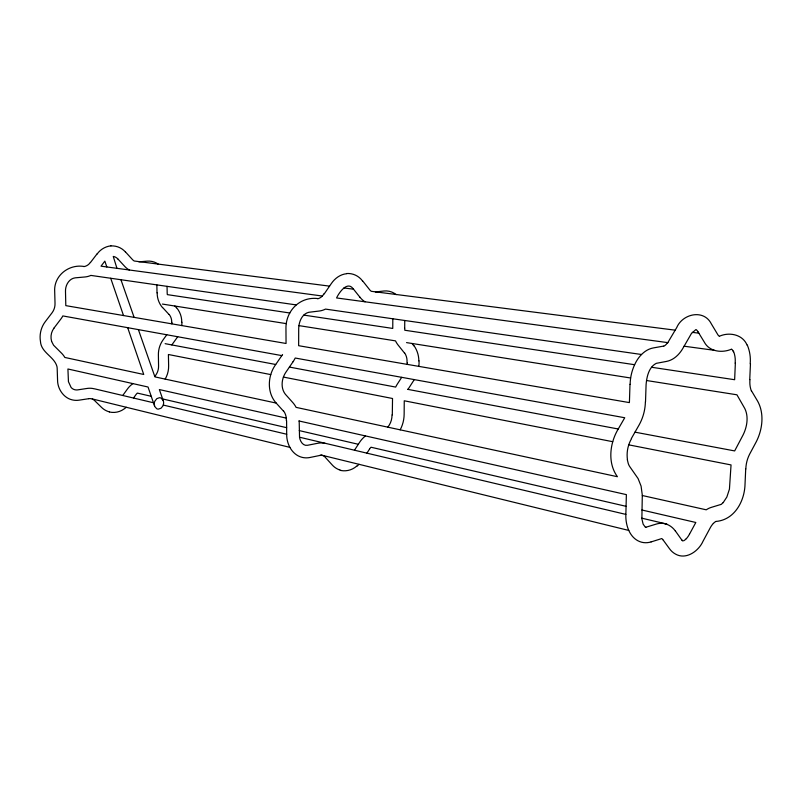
<?xml version="1.0" encoding="UTF-8"?>
<svg xmlns="http://www.w3.org/2000/svg" width="802" height="802" viewBox="0 0 802 802"><rect width="100%" height="100%" fill="white"/><g stroke="black" fill="none" stroke-linecap="round" stroke-linejoin="round"><path stroke-width="1.2" d="M392.81 318.775L392.759 328.439L303.808 315.096M404.699 328.088L404.749 320.499M407.276 362.514L407.175 364.369M629.45 401.301L629.991 384.308M645.51 401.862L646.081 384.83C646.683 377.09 648.698 367.186 656.257 363.346L666.482 361.421C673.79 360.028 679.474 354.364 683.023 348.088L691.414 333.532L695.765 329.662M629.45 401.381L629.39 402.604L298.645 345.692L298.695 328.88C298.715 322.284 301.773 313.903 308.89 312.279L319.186 311.036A19.258 19.258 0 0 0 325.482 309.101L641.53 354.504M392.308 414.885L392.529 398.494L283.397 377.07M735.354 363.206L734.642 379.717L651.565 367.256M745.71 468.969L745.018 484.408C744.547 501.14 734.602 519.806 716.106 521.43L715.935 521.49M749.74 379.617L750.461 363.807M171.849 323.878L171.889 322.414M418.814 366.374L418.975 364.73A33.674 33.674 0 0 0 419.055 362.604L419.025 360.87M400.178 429.832L401.381 427.346A33.814 33.814 0 0 0 404.148 414.173L404.248 400.789L612.728 441.702M689.54 534.092L695.815 522.483L641.891 509.992M631.344 438.544L639.204 424.789A49.784 49.784 0 0 0 645.389 401.862M414.283 379.607L407.977 389.401M366.895 453.19L369.481 449.18M354.454 450.253L359.386 442.644A26.396 26.396 0 0 1 365.491 435.917M401.712 377.331L397.521 383.787A30.075 30.075 0 0 0 395.677 387.085L289.412 367.075M177.713 336.74L171.828 344.93M293.071 361.712L285.662 372.559C281.532 378.835 280.489 388.098 285.362 394.253L292.85 402.634A22.927 22.927 0 0 1 296.088 407.366L617.44 476.719C607.685 463.416 609.66 444.488 617.289 430.654L624.738 417.742L295.216 358.033A31.178 31.178 0 0 1 293.071 361.712M282.565 354.534L275.126 365.351C267.678 376.258 266.926 392.479 275.898 402.754L283.437 411.095M324.229 293.903L331.356 283.527C334.825 278.394 340.319 274.334 346.604 273.713M133.513 398.033L135.779 394.885A12.772 12.772 0 0 1 137.343 393.08L151.227 396.298M122.746 395.486L127.458 388.99A22.085 22.085 0 0 1 132.952 383.607M166.776 334.765L163.017 339.958A24.962 24.962 0 0 0 158.395 355.146L158.565 365.943A15.178 15.178 0 0 1 155.788 375.125A12.702 12.702 0 0 1 154.746 376.369M667.535 343.076L676.748 327.537C682.562 313.722 703.835 308.83 711.354 323.898L717.62 334.344A6.015 6.015 0 0 0 718.973 336.038M667.876 342.634L336.589 297.953C338.564 293.472 346.995 280.59 353.04 288.59L359.948 297.241M53.965 328.118L60.752 319.166A24.431 24.431 0 0 0 62.837 315.928L281.823 355.607M90.446 262.525L97.042 253.903M723.173 502.633L726.853 497.029L729.439 489.13L731.043 464.929L628.658 444.829M713.339 523.425L713.108 523.676A21.804 21.804 0 0 0 710.111 528.067L703.003 541.28C698.843 550.653 687.354 559.104 677.349 554.974A18.065 18.065 0 0 1 669.429 548.618L662.843 539.596M720.627 504.538L711.284 507.385A19.228 19.228 0 0 0 706.251 509.811L642.302 495.516M651.124 541.911L661.189 538.743M646.171 527.155L656.267 524.087A16.932 16.932 0 0 1 665.079 523.726M320.118 455.406L309.993 457.481A17.834 17.834 0 0 1 302.083 457.351C291.988 454.824 286.514 443.947 286.685 434.143L286.595 420.649M731.494 349.181C722.141 353.231 709.329 351.807 704.266 342.043L697.93 331.657M663.605 346.103L653.359 347.918C645.871 349.261 640.026 354.985 636.337 361.371A48.882 48.882 0 0 0 630.131 384.308M719.434 336.238C729.359 331.757 742.762 334.484 747.083 345.141M88.741 398.694L79.107 400.158A17.885 17.885 0 0 1 72.08 399.837C63.719 397.952 57.503 388.9 57.564 380.148L57.193 368.79A14.085 14.085 0 0 0 56.902 366.334C54.105 356.479 41.072 352.579 40.461 341.401C39.278 334.544 41.032 327.226 45.263 321.692L52.09 312.76A14.947 14.947 0 0 0 55.017 303.216L54.696 291.647C53.594 275.908 68.561 263.938 83.899 266.464M317.712 298.544C299.417 296.449 285.452 311.366 285.963 328.95L286.053 343.477L65.804 305.632L65.493 291.417C65.233 285.542 68.862 278.635 75.167 277.843L84.942 276.971A18.566 18.566 0 0 0 90.867 275.407L296.118 304.89M375.386 291.968L383.947 290.996A16.662 16.662 0 0 1 396.208 294.635M138.886 261.843L147.267 261.141A16.752 16.752 0 0 1 158.535 264.359M329.562 286.134L134.245 261.011A8.301 8.301 0 0 1 132.33 259.427L125.533 251.998M343.928 287.968L353.522 289.181M675.234 330.173L371.346 291.316A7.679 7.679 0 0 1 369.542 289.612L362.664 280.921M692.306 332.349L698.863 333.181M322.434 296.038L101.022 266.174L104.841 261.141L106.836 266.966M684.096 346.203L714.251 350.294M289.803 312.991L167.337 294.625A14.727 14.727 0 0 1 167.177 292.69L167.047 286.354M634.593 364.709L404.799 330.244L404.699 328.178M162.425 304.068L286.344 323.637M298.925 325.622L395.506 340.87A22.225 22.225 0 0 0 398.123 345.071L404.579 353.151M406.554 342.614L630.583 377.993M646.492 380.509L736.938 394.795L744.817 408.559C748.817 416.799 747.033 426.915 743.133 434.854L734.662 450.924L634.994 432.158M165.132 343.667L275.718 364.489M407.546 389.321L618.242 429M270.765 374.594L168.41 354.504L168.631 365.752A25.363 25.363 0 0 1 165.162 379.105M276.269 403.085L154.926 376.89L138.395 329.622M286.414 418.143L159.357 389.561L163.277 400.749A6.276 6.276 0 0 1 163.608 402.684A7.108 7.108 0 0 1 162.846 406.033L160.981 408.258L158.305 409.13A3.699 3.699 0 0 1 156.711 408.709L154.736 406.484L148.039 387.015L67.919 368.99L68.441 381.662L71.097 387.456A7.288 7.288 0 0 0 77.563 389.902L87.197 388.429A17.564 17.564 0 0 1 93.784 388.699L94.145 388.8A3.589 3.589 0 0 1 94.816 388.89L153.433 402.744M298.895 420.95L626.372 494.623L625.881 513.881C625.229 525.009 629.76 539.104 641.74 542.252A17.313 17.313 0 0 0 651.124 541.891M162.646 398.945L286.635 427.677M299.246 430.594L358.324 444.288M626.121 506.333L370.965 447.215A16.501 16.501 0 0 0 369.481 449.18M163.247 405.06L286.705 434.243M299.186 421.02L299.537 437.22L625.871 514.403M641.811 518.172L666.131 523.917A2.627 2.627 0 0 1 667.104 524.388M665.079 523.756L666.652 524.217A18.286 18.286 0 0 1 675.364 531.044M92.32 398.945L289.873 447.366M321.071 455.015L628.768 530.433M340.8 470.223L339.376 469.792M109.363 411.857L108.069 411.466A17.283 17.283 0 0 1 101.593 407.426L94.676 400.649A6.967 6.967 0 0 0 88.741 398.654M645.309 527.195L643.124 524.117L641.871 518.834L642.302 495.165L641.079 486.102L638.091 478.573L629.73 466.584A12.381 12.381 0 0 1 628.227 463.396L627.344 459.807M117.854 258.926L124.671 266.334A18.737 18.737 0 0 0 129.252 269.993M162.605 307.507L169.042 314.504M174.876 306.033L176.47 307.778M412.017 343.477L413.852 345.802M675.424 531.004L681.89 540.127M733.048 350.905L733.509 351.787M751.504 390.855L757.71 401.301C764.476 413.692 762.512 429.401 756.346 441.621L749.599 454.223A34.697 34.697 0 0 0 745.83 468.98M163.277 400.749L161.202 398.183A3.709 3.709 0 0 0 159.387 397.732L156.811 398.654L154.846 401.19A7.168 7.168 0 0 0 154.275 403.476L154.585 406.083M116.952 268.329L113.252 256.429A7.629 7.629 0 0 1 117.814 258.966M120.942 279.738L134.114 317.381M110.716 278.264L123.518 315.557M127.678 327.677L143.738 374.474L64.832 357.451A20.461 20.461 0 0 0 61.564 353.201L53.584 345.231L51.569 341.351M299.537 437.22C300.038 441.1 302.945 446.223 307.557 445.28L317.692 443.275A17.484 17.484 0 0 1 325.111 443.376M156.861 284.89L157.022 292.84M689.499 534.072A21.173 21.173 0 0 1 686.322 538.703M696.457 329.873A6.095 6.095 0 0 1 697.89 331.687M627.455 459.787A32.842 32.842 0 0 1 631.525 438.654M283.617 410.965A14.657 14.657 0 0 1 286.334 420.629M365.04 301.803A19.699 19.699 0 0 1 359.958 297.231M323.958 293.763A10.115 10.115 0 0 1 317.782 298.815M682.652 540.949A1.985 1.985 0 0 1 682.031 540.077M733.69 351.717A25.624 25.624 0 0 1 735.143 363.186M731.795 349.331A5.564 5.564 0 0 1 733.008 350.925M667.194 342.965A7.619 7.619 0 0 1 663.675 346.253M126.225 407.256A21.393 21.393 0 0 1 123.949 409.05A18.025 18.025 0 0 1 109.383 411.987M169.142 314.424A11.96 11.96 0 0 1 171.718 322.414M176.57 307.687A22.015 22.015 0 0 1 181.763 322.264M686.251 538.643A9.002 9.002 0 0 1 683.575 540.819M645.921 527.205A1.373 1.373 0 0 1 645.6 527.255M661.951 538.683A2.155 2.155 0 0 1 662.703 539.656M713.409 523.485A7.819 7.819 0 0 1 715.915 521.45M723.113 502.583A7.809 7.809 0 0 1 720.737 504.538M751.324 390.925A25.333 25.333 0 0 1 749.97 379.647M747.294 345.06A38.907 38.907 0 0 1 750.191 363.787M181.914 322.264A25.514 25.514 0 0 1 181.763 325.582M162.495 307.597A22.406 22.406 0 0 1 157.172 292.84M110.937 245.923A17.845 17.845 0 0 1 125.473 252.049M97.152 253.973A19.679 19.679 0 0 1 110.927 245.833M90.335 262.454A9.584 9.584 0 0 1 83.919 266.615M51.619 341.341A14.887 14.887 0 0 1 53.995 328.138M359.025 464.318A24.872 24.872 0 0 1 356.85 466.263M356.71 466.102A18.687 18.687 0 0 1 340.75 470.483M339.276 469.792A17.674 17.674 0 0 1 332.188 464.919L325.131 457.16A5.464 5.464 0 0 0 320.098 455.255M392.018 414.935A19.208 19.208 0 0 1 387.807 427.185M404.729 353.05A14.917 14.917 0 0 1 407.015 362.203M414.012 345.682A26.626 26.626 0 0 1 418.844 360.87M346.594 273.532A18.025 18.025 0 0 1 362.544 281.011"/></g></svg>
